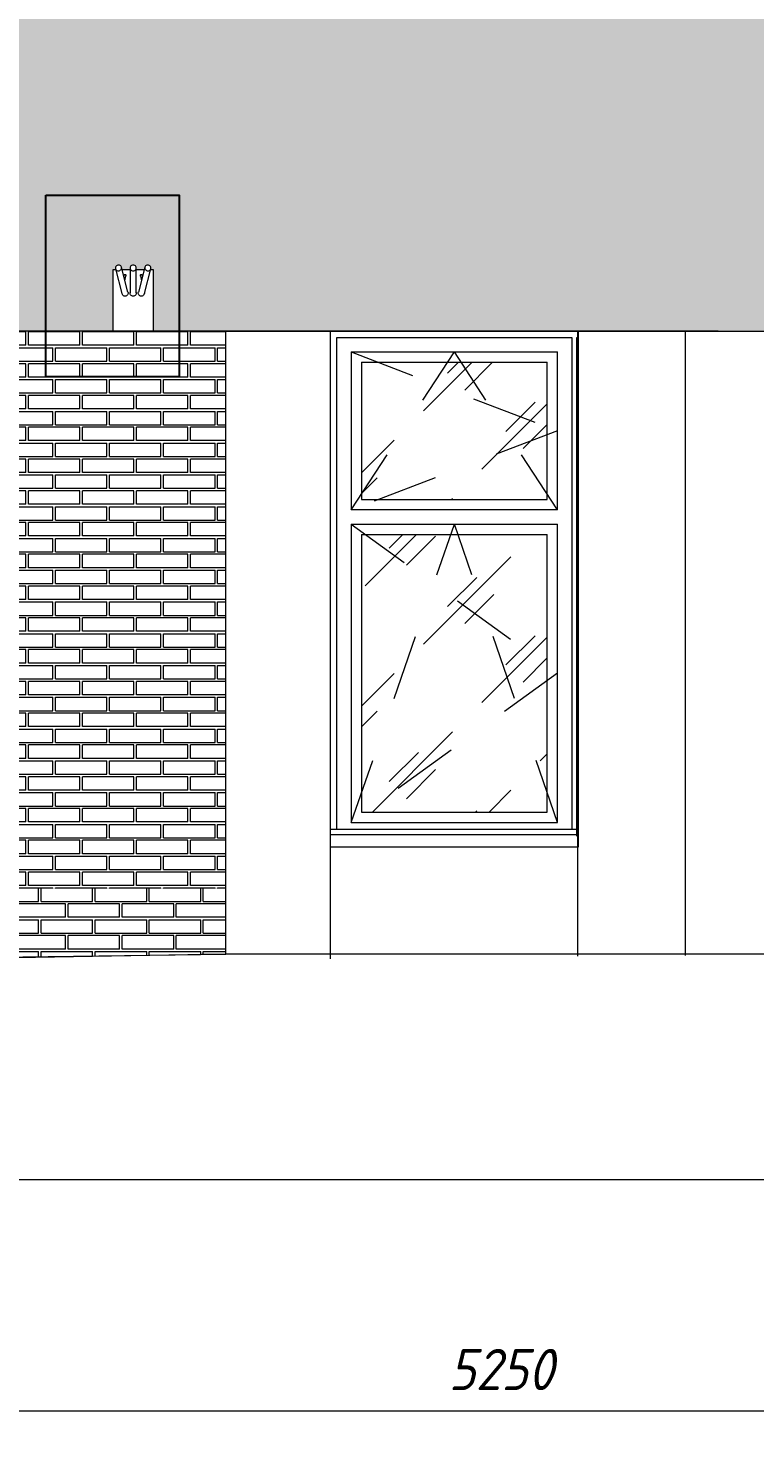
# Model space of a CAD drawing. Header units: millimetres. Extents: x 3914 to 319671, y -18248 to 19136.
# Drawn here: x 195048 to 198574, y -2339 to 4470 of the extents above; entities that cross this region are included whole.
import ezdxf

# ---------------------------------------------------------------- set-up
doc = ezdxf.new("R2010")
doc.units = ezdxf.units.MM
doc.linetypes.add('Штрих', pattern=[635, 317.5, -317.5])
for name, color, linetype, lineweight in [('A-ANNO-DIMS', 7, 'Continuous', 9), ('A-ANNO-DIMS-100', 7, 'Continuous', 9), ('A-DETL-2', 7, 'Continuous', 5), ('A-FLOR', 7, 'Continuous', 9), ('A-GENM', 7, 'Continuous', 9), ('A-GLAZ', 7, 'Continuous', 9), ('A-GLAZ-1', 7, 'Continuous', 5), ('A-GLAZ-2', 7, 'Штрих', 5), ('A-WALL', 7, 'Continuous', 5), ('A-WALL-PATT', 7, 'Continuous', 5), ('G-ANNO-DIMS', 7, 'Continuous', 9), ('I-WALL', 7, 'Continuous', 5), ('S-COLS', 7, 'Continuous', 9)]:
    doc.layers.add(name, color=color, linetype=linetype, lineweight=lineweight)
doc.styles.add('ISOCPEUR_I_3', font='isocpeui.ttf', dxfattribs={"width": 0.9, "height": 200})
doc.dimstyles.new('ISO-2_0_0_9К_Средний_с_подложкой', dxfattribs={"dimscale": 304.8, "dimtxt": 199.196235, "dimasz": 0.492126, "dimexe": 0.393701, "dimexo": 0, "dimgap": 0.131234, "dimtad": 1, "dimdec": 0, "dimzin": 0, "dimdsep": 46, "dimtxsty": 'ISOCPEUR_I_3', "dimblk1": 'OBLIQUE', "dimblk2": 'OBLIQUE', "dimsah": 1, "dimcen": 0.09, "dimdle": 0.393701, "dimazin": 0, "dimtfac": 1, "dimtdec": 4, "dimtix": 1, "dimtmove": 0, "dimatfit": 3, "dimfxl": 1, "dimtvp": 1, "dimtfill": 1, "dimtolj": 1, "dimtzin": 0, "dimarcsym": 2})
pattern_1 = [(45, (-39007.8, 1300), (-282.8427, 282.8427), [200, -600]), (45, (-39207.8, 1200), (-282.8427, 282.8427), [600, -200]), (45, (-38807.8, 1100), (-282.8427, 282.8427), [200, -600])]

# ---------------------------------------------------------------- blocks, each defined once
blk = doc.blocks.new('Окно_СКБ_1Ст_БезПР - ОК-8_1200х2500_h_ с форточкой_Пом_ охраны ДОО-34000805-АР2_ТР1_Фасад ___-1')
at = {"layer": 'A-GLAZ-1'}
h = blk.add_hatch(dxfattribs=at)
h.set_pattern_fill('FP_116', color=256, style=0, pattern_type=2)
h.set_pattern_definition(pattern_1)
h.paths.add_polyline_path([(-118504.2, 2185), (-118360, 2185), (-118360, 2850), (-119260, 2850), (-119260, 2185), (-118595, 2185)], flags=0)
h = blk.add_hatch(dxfattribs=at)
h.set_pattern_fill('FP_116', color=256, style=0, pattern_type=2)
h.set_pattern_definition(pattern_1)
h.paths.add_polyline_path([(-118504.2, 670), (-118360, 670), (-118360, 2015), (-119260, 2015), (-119260, 670)], flags=0)
for p, q in [((-119380, 585), (-119380, 2970)), ((-119380, 2970), (-118240, 2970)), ((-118240, 2970), (-118240, 585)), ((-119310, 2900), (-119310, 2135)), ((-119310, 2900), (-118310, 2900)), ((-118310, 2135), (-118310, 2900)), ((-119260, 2850), (-119260, 2185)), ((-119260, 2850), (-118360, 2850)), ((-118360, 2185), (-118360, 2850)), ((-119260, 2185), (-118360, 2185)), ((-118310, 2135), (-119310, 2135)), ((-119310, 2065), (-119310, 620)), ((-119310, 2065), (-118310, 2065)), ((-118310, 620), (-118310, 2065)), ((-119260, 2015), (-119260, 670)), ((-119260, 2015), (-118360, 2015)), ((-118360, 670), (-118360, 2015)), ((-119310, 620), (-118310, 620)), ((-119260, 670), (-118360, 670))]:
    blk.add_line(p, q, dxfattribs=at)
at = {"layer": 'A-GLAZ-2'}
for p, q in [((-119310, 2135), (-118810, 2900)), ((-119310, 2900), (-118310, 2517.5)), ((-118310, 2135), (-118810, 2900)), ((-118310, 2517.5), (-119310, 2135)), ((-119310, 620), (-118810, 2065)), ((-119310, 2065), (-118310, 1342.5)), ((-118310, 620), (-118810, 2065)), ((-118310, 1342.5), (-119310, 620))]:
    blk.add_line(p, q, dxfattribs=at)
blk = doc.blocks.new('Фахверк_Влож_Уголок - Уголок_Фахверка-V299-АР2_ТР1_Фасад ___-1')
at = {"layer": 'A-GENM'}
for p, q in [((-118216, 2970), (-118210, 2970)), ((-118216, 552.3), (-118216, 2970))]:
    blk.add_line(p, q, dxfattribs=at)
blk = doc.blocks.new('WNW_Отлив - Отлив_металлический-34000807-АР2_ТР1_Фасад ___-1')
at = {"layer": 'A-GLAZ-1'}
for p, q in [((-118216, 585), (-119410, 585)), ((-118216, 560), (-119410, 560))]:
    blk.add_line(p, q, dxfattribs=at)
blk = doc.blocks.new('Указатель_Флаги_По грани - Указатель_Флаги_По грани-33788269-АР2_ТР1_Фасад ___-1')
at = {"layer": 'A-GENM'}
for p, q in [((-120452.4, 3298), (-120466.8, 3298)), ((-120466.8, 3298), (-120466.8, 3000)), ((-120453.7, 3303.3), (-120422.3, 3182.9)), ((-120393.2, 3190.4), (-120424.7, 3310.8)), ((-120382.7, 3298), (-120421.4, 3298)), ((-120412.7, 3271.1), (-120413.4, 3267.4)), ((-120407.7, 3245.3), (-120402.8, 3269.2)), ((-120382.7, 3307.1), (-120382.8, 3186.7)), ((-120352.8, 3186.6), (-120352.7, 3307)), ((-120314.1, 3298), (-120352.8, 3298)), ((-120310.8, 3310.8), (-120342.3, 3190.4)), ((-120332.7, 3269.2), (-120327.8, 3245.3)), ((-120322.1, 3267.4), (-120322.8, 3271.1)), ((-120313.2, 3182.9), (-120281.8, 3303.3)), ((-120268.8, 3298), (-120283.1, 3298)), ((-120268.8, 3000), (-120268.8, 3298)), ((-120466.8, 3000), (-120268.8, 3000))]:
    blk.add_line(p, q, dxfattribs=at)
at = {"layer": 'A-GENM', "flags": 128}
for points in [[(-120412.7, 3271.1), (-120412.3, 3272.4), (-120411.7, 3273.5), (-120410.9, 3274.5), (-120409.9, 3275.3), (-120408.9, 3275.8), (-120407.8, 3276)], [(-120407.8, 3276), (-120406.6, 3275.9), (-120405.6, 3275.6), (-120404.6, 3274.9), (-120403.8, 3274.1), (-120403.2, 3273), (-120402.8, 3271.8), (-120402.7, 3270.5), (-120402.8, 3269.2), (-120403.2, 3268)], [(-120332.3, 3268), (-120332.7, 3269.2), (-120332.8, 3270.5), (-120332.7, 3271.8), (-120332.3, 3273), (-120331.7, 3274.1), (-120330.9, 3274.9), (-120329.9, 3275.6), (-120328.9, 3275.9), (-120327.8, 3276)], [(-120327.8, 3276), (-120326.6, 3275.8), (-120325.6, 3275.3), (-120324.6, 3274.5), (-120323.8, 3273.5)], [(-120323.7, 3273.3), (-120323.2, 3272.4), (-120322.8, 3271.1)], [(-120407.8, 3170.1), (-120411.4, 3170.8), (-120414.8, 3172.4), (-120417.8, 3174.8), (-120420.2, 3178), (-120421.9, 3181.6), (-120422.3, 3182.9)], [(-120393.6, 3191.7), (-120392.7, 3187.8), (-120392.7, 3183.8), (-120393.6, 3180), (-120395.3, 3176.5), (-120397.7, 3173.7), (-120400.7, 3171.6), (-120404.1, 3170.4), (-120407.8, 3170.1)], [(-120367.8, 3170.1), (-120371.4, 3170.6), (-120374.8, 3172), (-120377.7, 3174.3), (-120380.1, 3177.2), (-120381.8, 3180.8), (-120382.7, 3184.7), (-120382.7, 3188.6)], [(-120352.9, 3188.6), (-120352.9, 3184.6), (-120353.8, 3180.8), (-120355.5, 3177.2), (-120357.9, 3174.3), (-120360.8, 3172), (-120364.2, 3170.6), (-120367.8, 3170.1)], [(-120327.8, 3170.1), (-120331.4, 3170.4), (-120334.8, 3171.6), (-120337.8, 3173.7), (-120340.2, 3176.5), (-120341.9, 3180), (-120342.8, 3183.8), (-120342.8, 3187.8), (-120341.9, 3191.7)], [(-120313.2, 3182.9), (-120313.6, 3181.6), (-120315.3, 3178), (-120317.7, 3174.8), (-120320.7, 3172.4), (-120324.1, 3170.8), (-120327.8, 3170.1)]]:
    blk.add_lwpolyline(points, dxfattribs=at)
at = {"layer": 'A-GENM'}
for centre, major_axis, ratio, start_param, end_param in [((-120439.2, 3307.1), (14.5, 3.8), 0.899552, 1.288047, 4.42964), ((-120439.2, 3307.1), (14.5, 3.8), 0.899552, 4.42964, 7.571233), ((-120367.7, 3307.1), (-15, 0), 0.906308, 4.712836, 7.854429), ((-120367.7, 3307.1), (-15, 0), 0.906308, 1.571243, 4.712836), ((-120296.3, 3307.1), (-14.5, 3.8), 0.899552, 4.995138, 8.136731), ((-120296.3, 3307.1), (-14.5, 3.8), 0.899552, 1.853545, 4.995138)]:
    blk.add_ellipse(centre, major_axis=major_axis, ratio=ratio, start_param=start_param, end_param=end_param, dxfattribs=at)
blk = doc.blocks.new('DIMBLOCK84-АР2_ТР1_Фасад ___-1')
at = {"layer": 'A-ANNO-DIMS-100', "transparency": 16777216}
for p, q in [((194715.9, -2339.3), (194715.9, -2113.2)), ((199965.9, -2339.3), (199965.9, -2113.2)), ((199965.9, -2233.2), (194715.9, -2233.2)), ((194715.9, -2233.2), (194715.9, -2339.3)), ((199965.9, -2233.2), (199965.9, -2339.3))]:
    blk.add_line(p, q, dxfattribs=at)
at = {"layer": 'A-ANNO-DIMS-100', "lineweight": 20, "transparency": 16777216}
for p, q in [((194715.9, -2233.2), (194790.9, -2158.2)), ((199965.9, -2233.2), (200040.9, -2158.2)), ((194715.9, -2233.2), (194640.9, -2308.2)), ((199965.9, -2233.2), (199890.9, -2308.2))]:
    blk.add_line(p, q, dxfattribs=at)
at = {"layer": 'A-ANNO-DIMS-100', "color": 0, "transparency": 16777216, "insert": (197088.1, -1931.9), "char_height": 200, "width": 606.782, "attachment_point": 1, "line_spacing_factor": 1.149209, "style": 'ISOCPEUR_I_3', "bg_fill": 3, "box_fill_scale": 1.25, "bg_fill_color": 256, "bg_fill_true_color": 13158600, "bg_fill_transparency": 0}
blk.add_mtext('5250', dxfattribs=at)
blk = doc.blocks.new('_Oblique')
at = {"color": 0, "linetype": 'ByBlock', "lineweight": -2}
blk.add_line((-0.5, -0.5), (0.5, 0.5), dxfattribs=at)
blk = doc.blocks.new('DIMBLOCK86-АР2_ТР1_Фасад ___-1')
at = {"layer": 'A-ANNO-DIMS-100', "transparency": 16777216}
for p, q in [((190915.9, -1218.6), (190915.9, -992.5)), ((315815.9, -1218.6), (315815.9, -992.5)), ((315935.9, -1112.5), (190795.9, -1112.5)), ((190915.9, -1112.5), (190915.9, -1218.6)), ((315815.9, -1112.5), (315815.9, -1218.6))]:
    blk.add_line(p, q, dxfattribs=at)
at = {"layer": 'A-ANNO-DIMS-100', "lineweight": 20, "transparency": 16777216}
for p, q in [((190915.9, -1112.5), (190990.9, -1037.5)), ((315815.9, -1112.5), (315890.9, -1037.5)), ((190915.9, -1112.5), (190840.9, -1187.5)), ((315815.9, -1112.5), (315740.9, -1187.5))]:
    blk.add_line(p, q, dxfattribs=at)
at = {"layer": 'A-ANNO-DIMS-100', "color": 0, "transparency": 16777216, "insert": (252998.2, -811.2), "char_height": 200, "width": 882.593, "attachment_point": 1, "line_spacing_factor": 1.149209, "style": 'ISOCPEUR_I_3', "bg_fill": 3, "box_fill_scale": 1.25, "bg_fill_color": 256, "bg_fill_true_color": 13158600, "bg_fill_transparency": 0}
blk.add_mtext('124900', dxfattribs=at)

msp = doc.modelspace()

# ---------------------------------------------------------------- hatches: boundary and pattern name
at = {"layer": 'A-WALL-PATT'}
h = msp.add_hatch(dxfattribs=at)
h.set_pattern_fill('FP_113', color=256, style=0, pattern_type=2)
h.set_pattern_definition([(180, (222984.9, 4306), (-2e-14, -154), [125, -137]), (90, (222984.9, 4241), (-262, 2e-14), [65, -89]), (180, (222984.9, 4241), (-2e-14, -154), [125, -137]), (90, (222996.9, 4241), (-262, 2e-14), [65, -89]), (180, (223121.9, 4241), (-2e-14, -154), [125, -137]), (180, (223121.9, 4306), (-2e-14, -154), [125, -137]), (90, (222865.9, 4318), (-262, 2e-14), [65, -89]), (90, (223115.9, 4318), (-262, 2e-14), [65, -89]), (0, (222865.9, 4318), (0, -154), [250, -12]), (0, (222865.9, 4383), (0, -154), [250, -12])])
h.paths.add_polyline_path([(190845.9, 3000), (195459.2, 3000), (195459.2, 3298), (195473.4, 3298.7), (195472.1, 3303.5), (195473.4, 3312.3), (195476.7, 3316.7), (195483.6, 3320.2), (195489.3, 3320.2), (195496.7, 3317.5), (195497.8, 3316.7), (195502.2, 3307.1), (195505.7, 3298), (195543.2, 3298), (195543.7, 3310.6), (195545.2, 3313.9), (195550.7, 3318.8), (195554.3, 3320.2), (195562.1, 3320.2), (195568.8, 3316.7), (195572.7, 3310.6), (195573.2, 3303.5), (195573.2, 3298), (195611.8, 3298), (195617.1, 3314.6), (195621.5, 3318.8), (195628.9, 3320.6), (195636.4, 3318.8), (195642.9, 3311.6), (195644.5, 3307.1), (195644.5, 3298), (195657.2, 3298), (195657.2, 3000), (209075.9, 3000), (209075.9, 3002.6), (210495.9, 3002.6), (210495.9, 3000), (219500.9, 3000), (219500.9, 8400), (190595.9, 8400), (190595.9, 4200), (190595.9, 3000)])
h.paths.add_polyline_path([(195641, 3298), (195641.2, 3298), (195642.3, 3300.3)], flags=17)
h.paths.add_polyline_path([(195569.1, 3298), (195569.3, 3298), (195570.5, 3300.1)], flags=17)
h.paths.add_polyline_path([(195496.7, 3298), (195497.8, 3298.7), (195496.6, 3298)], flags=17)
h.paths.add_polyline_path([(209057.5, 4666), (208175.5, 4667), (208175.5, 7200), (209075.5, 7200), (209075.5, 4666)], flags=16)
h.paths.add_polyline_path([(198867.1, 4666), (198025.5, 4667), (198025.5, 7200), (198925.5, 7200), (198925.5, 4666), (198867.3, 4666)], flags=16)
h.paths.add_polyline_path([(196515.9, 4666), (195775.7, 4667), (195775.9, 7200), (198025, 7200), (198025, 4700), (196675.7, 4699.4), (196675.7, 4666), (196655.6, 4666)], flags=16)
h.paths.add_polyline_path([(206875.5, 4666), (205975.5, 4667), (205975.5, 4700), (204676.5, 4700), (204676.9, 7200), (208174.5, 7199.9), (208174.5, 4700), (206875.5, 4700), (206875.5, 4667)], flags=16)
h.paths.add_polyline_path([(203775.9, 4666), (203775.9, 7200), (204675.9, 7200), (204675.9, 4666), (203795.8, 4666)], flags=16)
h.paths.add_polyline_path([(214775.9, 4666), (213875.9, 4667), (213875.9, 4700), (212675.7, 4699), (212675.7, 4666), (210495.7, 4667), (210495.7, 7200), (214775.9, 7200), (214775.9, 4667)], flags=16)
h.paths.add_polyline_path([(200414.4, 4666), (200325.5, 4667), (200325.5, 4700), (198925.7, 4700), (198925.7, 7200), (202625.5, 7200), (202625.5, 4666), (201252.4, 4666)], flags=16)
h = msp.add_hatch(dxfattribs=at)
h.set_pattern_fill('FP_129', color=256, style=0, pattern_type=2)
h.set_pattern_definition([(180, (190845.92, 71), (-2e-14, -154), [125, -137]), (90, (190845.92, 6), (-262, 2e-14), [65, -89]), (180, (190845.92, 6), (-2e-14, -154), [125, -137]), (90, (190857.92, 6), (-262, 2e-14), [65, -89]), (180, (190982.92, 6), (-2e-14, -154), [125, -137]), (180, (190982.92, 71), (-2e-14, -154), [125, -137]), (90, (190726.92, 83), (-262, 2e-14), [65, -89]), (90, (190976.92, 83), (-262, 2e-14), [65, -89]), (0, (190726.92, 83), (0, -154), [250, -12]), (0, (190726.92, 148), (0, -154), [250, -12])])
h.paths.add_polyline_path([(195889.5, 300), (196007.1, 300), (196007.1, 3000), (191246.2, 3000), (191246.2, 2700), (190946.2, 2700), (190946.2, 3000), (190595.9, 3000), (190595.9, 300), (195506.4, 300)])
h = msp.add_hatch(dxfattribs=at)
h.set_pattern_fill('FP_121', color=256, style=0, pattern_type=2)
h.set_pattern_definition([(180, (196016.52, 71), (-2e-14, -154), [125, -137]), (90, (196016.52, 6), (-262, 2e-14), [65, -89]), (180, (196016.52, 6), (-2e-14, -154), [125, -137]), (90, (196028.52, 6), (-262, 2e-14), [65, -89]), (180, (196153.52, 6), (2e-14, -154), [125, -137]), (180, (196153.52, 71), (-2e-14, -154), [125, -137]), (90, (195897.52, 83), (-262, 2e-14), [65, -89]), (90, (196147.52, 83), (-262, 2e-14), [65, -89]), (0, (195897.52, 83), (0, -154), [250, -12]), (0, (195897.52, 148), (0, -154), [250, -12])])
h.paths.add_polyline_path([(190845.9, -88.3), (196007.1, -18.4), (196007.1, 300), (190845.9, 300), (190845.9, -19.1)], flags=0)

# ---------------------------------------------------------------- linework, layer by layer
at = {"color": 1}
msp.add_lwpolyline([(195135, 3660), (195782, 3660), (195782, 2779), (195135, 2779)], close=True, dxfattribs=at)
at = {"layer": 'A-DETL-2'}
for p, q in [((196515.9, -41.9), (196515.9, 3000)), ((197715, -29.1), (197715, 3000)), ((198237, -24.9), (198237, 3000)), ((196006.8, -19.1), (189891.6, -125.9)), ((222686.8, -19.1), (196006.8, -19.1))]:
    msp.add_line(p, q, dxfattribs=at)
at = {"layer": 'A-FLOR'}
for p, q in [((195775.9, -21.6), (195775.9, -23.1)), ((195955.9, -20), (195891.5, -20))]:
    msp.add_line(p, q, dxfattribs=at)
at = {"layer": 'A-WALL'}
for p, q in [((196007.1, 3000), (204771.4, 3000)), ((196007.1, -18.4), (196007.1, 3000)), ((196515.9, 500), (196515.9, 3000)), ((197715.9, 3000), (197715.9, 500)), ((197715.9, 500), (196515.9, 500)), ((190845.9, -88.3), (196007.1, -18.4))]:
    msp.add_line(p, q, dxfattribs=at)
at = {"layer": 'G-ANNO-DIMS'}
msp.add_line((198394.6, 3000), (190360.4, 3000), dxfattribs=at)
at = {"layer": 'I-WALL'}
msp.add_line((195075.9, -35.4), (195075.9, -31), dxfattribs=at)
at = {"layer": 'S-COLS'}
msp.add_line((195075.9, -35.4), (195075.9, -31), dxfattribs=at)

# ---------------------------------------------------------------- block references
at = {"layer": 'A-GENM'}
for name in ['Указатель_Флаги_По грани - Указатель_Флаги_По грани-33788269-АР2_ТР1_Фасад ___-1', 'Фахверк_Влож_Уголок - Уголок_Фахверка-V299-АР2_ТР1_Фасад ___-1']:
    msp.add_blockref(name, (315925.9, 0), dxfattribs=at)
at = {"layer": 'A-GLAZ'}
for name in ['Окно_СКБ_1Ст_БезПР - ОК-8_1200х2500_h_ с форточкой_Пом_ охраны ДОО-34000805-АР2_ТР1_Фасад ___-1', 'WNW_Отлив - Отлив_металлический-34000807-АР2_ТР1_Фасад ___-1']:
    msp.add_blockref(name, (315925.9, 0), dxfattribs=at)

# ---------------------------------------------------------------- dimensions: what is measured, and where the dimension line sits
at = {"layer": 'A-ANNO-DIMS'}
for base, p1, p2, override, picture, middle in [((190915.9, -1112.5), (315815.9, -1218.6), (190915.9, -1218.6), {"dimpost": '<>', "dimfxl": 124899.999966}, 'DIMBLOCK86-АР2_ТР1_Фасад ___-1', (253365.9, -972.5)), ((194715.9, -2233.2), (199965.9, -2339.3), (194715.9, -2339.3), {"dimpost": '<>', "dimfxl": 5250}, 'DIMBLOCK84-АР2_ТР1_Фасад ___-1', (197340.9, -2093.2))]:
    dim = msp.add_linear_dim(base=base, p1=p1, p2=p2, dimstyle='ISO-2_0_0_9К_Средний_с_подложкой', override=override, dxfattribs=at)
    dim.commit()
    dim.dimension.update_dxf_attribs({"geometry": picture, "text_midpoint": middle})

doc.saveas('drawing.dxf')
